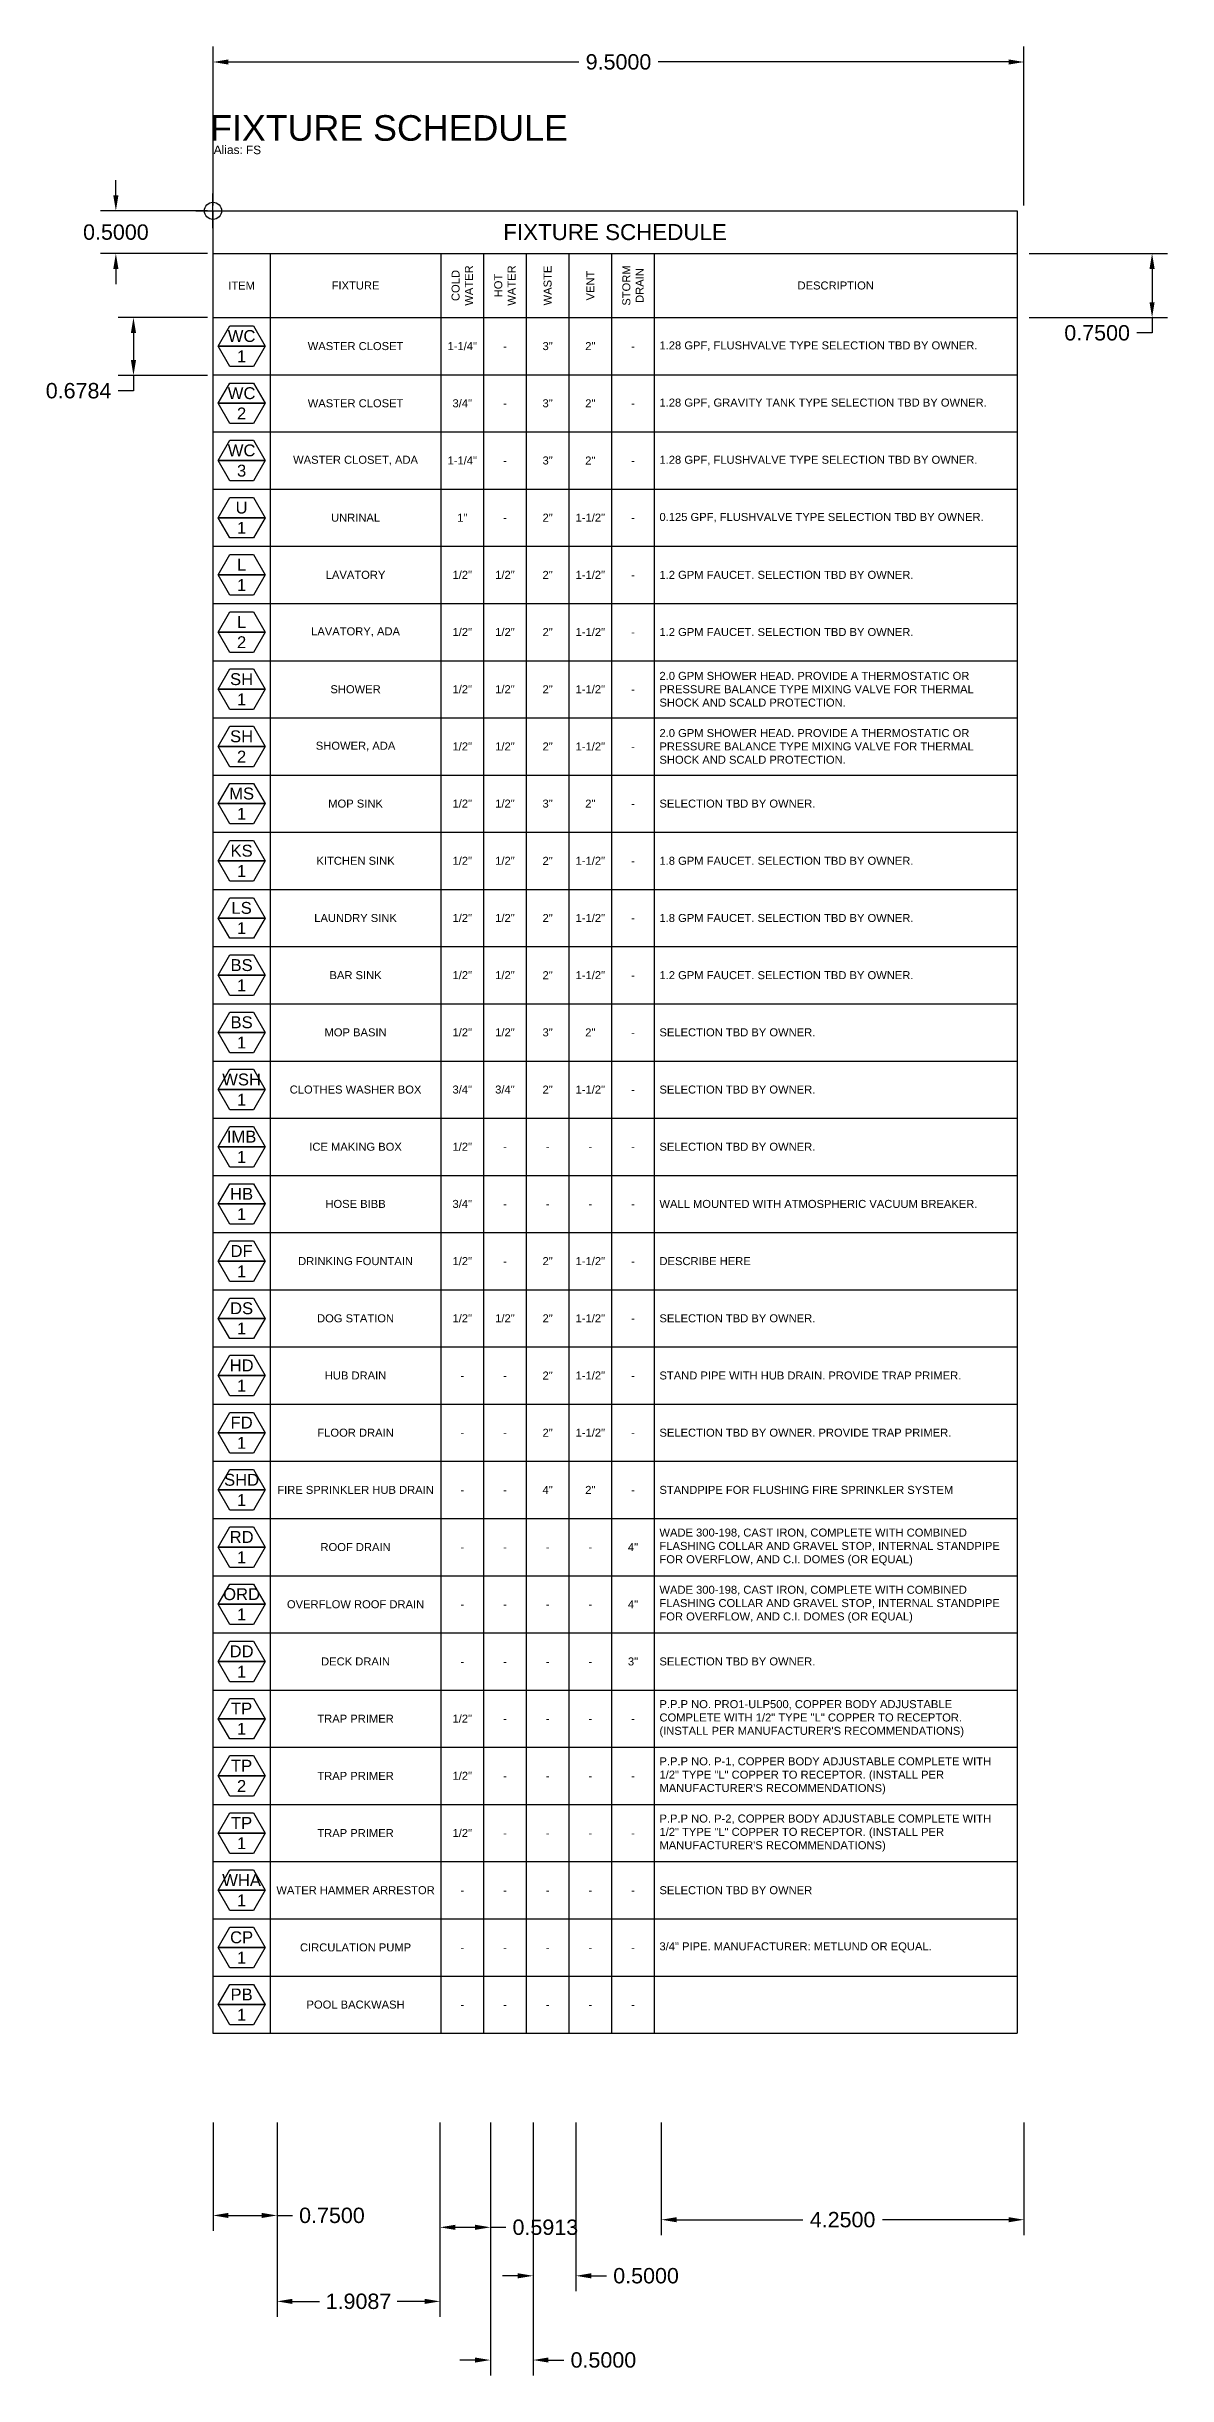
# Model space of a CAD drawing. Header units: inches. Extents: x -402 to -9, y -37 to 148.
# Drawn here: x -196.28 to -183.15, y 13.93 to 41.21 of the extents above; entities that cross this region are included whole.
import ezdxf
from ezdxf.enums import TextEntityAlignment as Align

# ---------------------------------------------------------------- set-up
doc = ezdxf.new("R2010")
doc.units = ezdxf.units.IN
doc.header["$MEASUREMENT"] = 0
for name, color, linetype in [('FIXTURE_DETAILS_[GV_P]', 7, 'Continuous'), ('GEC_BORDER', 255, 'Continuous'), ('PLUM_TEXT', 2, 'Continuous'), ('TABLE', 13, 'Continuous')]:
    doc.layers.add(name, color=color, linetype=linetype)
doc.styles.add('A2', font='arial.ttf', dxfattribs={"width": 1.00018})
doc.styles.add('ARC-TEXT', font='arial.ttf', dxfattribs={"width": 1.00018, "height": 4.5})
doc.styles.get("Standard").update_dxf_attribs({"font": 'arial.ttf'})
doc.dimstyles.get("Standard").update_dxf_attribs({"dimtxt": 0.18, "dimasz": 0.18, "dimexe": 0.18, "dimexo": 0.0625, "dimgap": 0.09, "dimtad": 0, "dimtih": 1, "dimtoh": 1, "dimdec": 4, "dimzin": 0, "dimdsep": 46, "dimtxsty": 'Standard', "dimcen": 0.09, "dimadec": 0, "dimazin": 0, "dimtfac": 1, "dimtdec": 4, "dimtofl": 0, "dimtmove": 0, "dimatfit": 3, "dimfxl": 1, "dimtolj": 1, "dimtzin": 0, "dimarcsym": 0})

# ---------------------------------------------------------------- blocks, each defined once
blk = doc.blocks.new('InsertPoint')
at = {"layer": 'GEC_BORDER'}
for p, q in [((-0.203, 0), (0.203, 0)), ((0, -0.203), (0, 0.203))]:
    blk.add_line(p, q, dxfattribs=at)
blk.add_circle((0, 0), 0.1, dxfattribs=at)
at = {"insert": (0.008, 0.664), "char_height": 0.1, "attachment_point": 7, "style": 'ARC-TEXT'}
blk.add_mtext('{\\fARIAL|b0|i0|c163|p34;Alias:}', dxfattribs=at)
at = {"style": 'ARC-TEXT', "width": 1.00018}
for tag, p, height in [('NAME', (-0.034, 0.821), 0.3), ('ALIAS', (0.385, 0.664), 0.1)]:
    blk.add_attdef(tag, p, '', height=height, dxfattribs=at)
blk = doc.blocks.new('*D13')
at = {"color": 0, "lineweight": -2, "transparency": 16777216}
for p, q in [((-194.331, 39.349), (-194.331, 41.211)), ((-184.831, 39.349), (-184.831, 41.211)), ((-194.151, 41.031), (-190.045, 41.031)), ((-185.011, 41.031), (-189.118, 41.031))]:
    blk.add_line(p, q, dxfattribs=at)
at = {"color": 0, "transparency": 16777216}
for points in [[(-194.151, 41.061), (-194.151, 41.001), (-194.331, 41.031)], [(-185.011, 41.061), (-185.011, 41.001), (-184.831, 41.031)]]:
    blk.add_solid(points, dxfattribs=at)
at = {"layer": 'DEFPOINTS', "color": 0, "transparency": 16777216}
for p in [(-194.331, 41.031), (-194.331, 39.287), (-184.831, 39.287)]:
    blk.add_point(p, dxfattribs=at)
at = {"color": 0, "transparency": 16777216, "insert": (-189.581, 41.031), "char_height": 0.18, "attachment_point": 5}
blk.add_mtext('\\A1;9.5000', dxfattribs=at)
blk = doc.blocks.new('*D14')
at = {"color": 0, "lineweight": -2, "transparency": 16777216}
for p, q in [((-195.469, 39.467), (-195.469, 39.647)), ((-194.394, 39.287), (-195.649, 39.287)), ((-194.394, 38.787), (-195.649, 38.787)), ((-195.469, 38.607), (-195.469, 38.427))]:
    blk.add_line(p, q, dxfattribs=at)
at = {"color": 0, "transparency": 16777216}
for points in [[(-195.499, 39.467), (-195.439, 39.467), (-195.469, 39.287)], [(-195.499, 38.607), (-195.439, 38.607), (-195.469, 38.787)]]:
    blk.add_solid(points, dxfattribs=at)
at = {"layer": 'DEFPOINTS', "color": 0, "transparency": 16777216}
for p in [(-194.331, 39.287), (-195.469, 38.787), (-194.331, 38.787)]:
    blk.add_point(p, dxfattribs=at)
at = {"color": 0, "transparency": 16777216, "insert": (-195.469, 39.037), "char_height": 0.18, "attachment_point": 5}
blk.add_mtext('\\A1;0.5000', dxfattribs=at)
blk = doc.blocks.new('*D15')
at = {"color": 0, "lineweight": -2, "transparency": 16777216}
for p, q in [((-194.394, 38.037), (-195.443, 38.037)), ((-195.263, 37.857), (-195.263, 37.539)), ((-194.394, 37.359), (-195.443, 37.359)), ((-195.263, 37.179), (-195.443, 37.179)), ((-195.263, 37.359), (-195.263, 37.179))]:
    blk.add_line(p, q, dxfattribs=at)
at = {"color": 0, "transparency": 16777216}
for points in [[(-195.293, 37.857), (-195.233, 37.857), (-195.263, 38.037)], [(-195.293, 37.539), (-195.233, 37.539), (-195.263, 37.359)]]:
    blk.add_solid(points, dxfattribs=at)
at = {"layer": 'DEFPOINTS', "color": 0, "transparency": 16777216}
for p in [(-194.331, 38.037), (-195.263, 37.359), (-194.331, 37.359)]:
    blk.add_point(p, dxfattribs=at)
at = {"color": 0, "transparency": 16777216, "insert": (-195.906, 37.179), "char_height": 0.18, "attachment_point": 5}
blk.add_mtext('\\A1;0.6784', dxfattribs=at)
blk = doc.blocks.new('*D16')
at = {"color": 0, "lineweight": -2, "transparency": 16777216}
for p, q in [((-194.331, 16.891), (-194.331, 15.622)), ((-193.581, 16.891), (-193.581, 15.622)), ((-194.151, 15.802), (-193.761, 15.802)), ((-193.581, 15.802), (-193.401, 15.802))]:
    blk.add_line(p, q, dxfattribs=at)
at = {"color": 0, "transparency": 16777216}
for points in [[(-194.151, 15.832), (-194.151, 15.772), (-194.331, 15.802)], [(-193.761, 15.832), (-193.761, 15.772), (-193.581, 15.802)]]:
    blk.add_solid(points, dxfattribs=at)
at = {"layer": 'DEFPOINTS', "color": 0, "transparency": 16777216}
for p in [(-194.331, 16.953), (-193.581, 16.953), (-193.581, 15.802)]:
    blk.add_point(p, dxfattribs=at)
at = {"color": 0, "transparency": 16777216, "insert": (-192.938, 15.802), "char_height": 0.18, "attachment_point": 5}
blk.add_mtext('\\A1;0.7500', dxfattribs=at)
blk = doc.blocks.new('*D17')
at = {"color": 0, "lineweight": -2, "transparency": 16777216}
for p, q in [((-193.581, 16.891), (-193.581, 14.615)), ((-191.672, 16.891), (-191.672, 14.615)), ((-193.401, 14.795), (-193.082, 14.795)), ((-191.852, 14.795), (-192.172, 14.795))]:
    blk.add_line(p, q, dxfattribs=at)
at = {"color": 0, "transparency": 16777216}
for points in [[(-193.401, 14.825), (-193.401, 14.765), (-193.581, 14.795)], [(-191.852, 14.825), (-191.852, 14.765), (-191.672, 14.795)]]:
    blk.add_solid(points, dxfattribs=at)
at = {"layer": 'DEFPOINTS', "color": 0, "transparency": 16777216}
for p in [(-193.581, 16.953), (-191.672, 16.953), (-191.672, 14.795)]:
    blk.add_point(p, dxfattribs=at)
at = {"color": 0, "transparency": 16777216, "insert": (-192.627, 14.795), "char_height": 0.18, "attachment_point": 5}
blk.add_mtext('\\A1;1.9087', dxfattribs=at)
blk = doc.blocks.new('*D18')
at = {"color": 0, "lineweight": -2, "transparency": 16777216}
for p, q in [((-191.672, 16.891), (-191.672, 15.483)), ((-191.081, 16.891), (-191.081, 15.483)), ((-191.492, 15.663), (-191.261, 15.663)), ((-191.081, 15.663), (-190.901, 15.663))]:
    blk.add_line(p, q, dxfattribs=at)
at = {"color": 0, "transparency": 16777216}
for points in [[(-191.492, 15.693), (-191.492, 15.633), (-191.672, 15.663)], [(-191.261, 15.693), (-191.261, 15.633), (-191.081, 15.663)]]:
    blk.add_solid(points, dxfattribs=at)
at = {"layer": 'DEFPOINTS', "color": 0, "transparency": 16777216}
for p in [(-191.672, 16.953), (-191.081, 16.953), (-191.081, 15.663)]:
    blk.add_point(p, dxfattribs=at)
at = {"color": 0, "transparency": 16777216, "insert": (-190.438, 15.663), "char_height": 0.18, "attachment_point": 5}
blk.add_mtext('\\A1;0.5913', dxfattribs=at)
blk = doc.blocks.new('*D19')
at = {"color": 0, "lineweight": -2, "transparency": 16777216}
for p, q in [((-191.081, 16.891), (-191.081, 13.928)), ((-190.581, 16.891), (-190.581, 13.928)), ((-191.261, 14.108), (-191.441, 14.108)), ((-190.401, 14.108), (-190.221, 14.108))]:
    blk.add_line(p, q, dxfattribs=at)
at = {"color": 0, "transparency": 16777216}
for points in [[(-191.261, 14.138), (-191.261, 14.078), (-191.081, 14.108)], [(-190.401, 14.138), (-190.401, 14.078), (-190.581, 14.108)]]:
    blk.add_solid(points, dxfattribs=at)
at = {"layer": 'DEFPOINTS', "color": 0, "transparency": 16777216}
for p in [(-191.081, 16.953), (-190.581, 16.953), (-190.581, 14.108)]:
    blk.add_point(p, dxfattribs=at)
at = {"color": 0, "transparency": 16777216, "insert": (-189.758, 14.108), "char_height": 0.18, "attachment_point": 5}
blk.add_mtext('\\A1;0.5000', dxfattribs=at)
blk = doc.blocks.new('*D20')
at = {"color": 0, "lineweight": -2, "transparency": 16777216}
for p, q in [((-190.581, 16.891), (-190.581, 14.915)), ((-190.081, 16.891), (-190.081, 14.915)), ((-190.761, 15.095), (-190.941, 15.095)), ((-189.901, 15.095), (-189.721, 15.095))]:
    blk.add_line(p, q, dxfattribs=at)
at = {"color": 0, "transparency": 16777216}
for points in [[(-190.761, 15.125), (-190.761, 15.065), (-190.581, 15.095)], [(-189.901, 15.125), (-189.901, 15.065), (-190.081, 15.095)]]:
    blk.add_solid(points, dxfattribs=at)
at = {"layer": 'DEFPOINTS', "color": 0, "transparency": 16777216}
for p in [(-190.581, 16.953), (-190.081, 16.953), (-190.081, 15.095)]:
    blk.add_point(p, dxfattribs=at)
at = {"color": 0, "transparency": 16777216, "insert": (-189.258, 15.095), "char_height": 0.18, "attachment_point": 5}
blk.add_mtext('\\A1;0.5000', dxfattribs=at)
blk = doc.blocks.new('*D21')
at = {"color": 0, "lineweight": -2, "transparency": 16777216}
for p, q in [((-189.081, 16.891), (-189.081, 15.572)), ((-184.831, 16.891), (-184.831, 15.572)), ((-188.901, 15.752), (-187.423, 15.752)), ((-185.011, 15.752), (-186.489, 15.752))]:
    blk.add_line(p, q, dxfattribs=at)
at = {"color": 0, "transparency": 16777216}
for points in [[(-188.901, 15.782), (-188.901, 15.722), (-189.081, 15.752)], [(-185.011, 15.782), (-185.011, 15.722), (-184.831, 15.752)]]:
    blk.add_solid(points, dxfattribs=at)
at = {"layer": 'DEFPOINTS', "color": 0, "transparency": 16777216}
for p in [(-189.081, 16.953), (-184.831, 16.953), (-184.831, 15.752)]:
    blk.add_point(p, dxfattribs=at)
at = {"color": 0, "transparency": 16777216, "insert": (-186.956, 15.752), "char_height": 0.18, "attachment_point": 5}
blk.add_mtext('\\A1;4.2500', dxfattribs=at)
blk = doc.blocks.new('*D22')
at = {"color": 0, "lineweight": -2, "transparency": 16777216}
for p, q in [((-184.769, 38.787), (-183.15, 38.787)), ((-183.33, 38.607), (-183.33, 38.217)), ((-184.769, 38.037), (-183.15, 38.037)), ((-183.33, 38.037), (-183.33, 37.857)), ((-183.33, 37.857), (-183.51, 37.857))]:
    blk.add_line(p, q, dxfattribs=at)
at = {"color": 0, "transparency": 16777216}
for points in [[(-183.36, 38.607), (-183.3, 38.607), (-183.33, 38.787)], [(-183.36, 38.217), (-183.3, 38.217), (-183.33, 38.037)]]:
    blk.add_solid(points, dxfattribs=at)
at = {"layer": 'DEFPOINTS', "color": 0, "transparency": 16777216}
for p in [(-184.831, 38.787), (-184.831, 38.037), (-183.33, 38.037)]:
    blk.add_point(p, dxfattribs=at)
at = {"color": 0, "transparency": 16777216, "insert": (-183.974, 37.857), "char_height": 0.18, "attachment_point": 5}
blk.add_mtext('\\A1;0.7500', dxfattribs=at)
blk = doc.blocks.new('Hex-Note')
at = {"layer": 'PLUM_TEXT'}
blk.add_lwpolyline([(-0.093, 0.16), (0.093, 0.16), (0.185, 0), (0.093, -0.16), (-0.093, -0.16), (-0.185, 0), (0.185, 0), (-0.185, 0), (-0.093, 0.16)], dxfattribs=at)
at = {"layer": 'PLUM_TEXT', "style": 'A2'}
for tag, p in [('ID', (0, 0.08)), ('ID_NUM', (0, -0.08))]:
    blk.add_attdef(tag, text='', height=0.0938, dxfattribs=at).set_placement(p, align=Align.MIDDLE_CENTER)
blk = doc.blocks.new('*T23')
at = {"layer": 'TABLE', "color": 0, "linetype": 'ByBlock', "lineweight": -2, "transparency": 16777216}
for p, q in [((0, 0), (9.42, 0)), ((0, 0), (0, -21.35)), ((9.42, 0), (9.42, -21.35)), ((0, -0.5), (9.42, -0.5)), ((0.67, -0.5), (0.67, -21.35)), ((2.67, -0.5), (2.67, -21.35)), ((3.17, -0.5), (3.17, -21.35)), ((3.67, -0.5), (3.67, -21.35)), ((4.17, -0.5), (4.17, -21.35)), ((4.67, -0.5), (4.67, -21.35)), ((5.17, -0.5), (5.17, -21.35)), ((0, -1.25), (9.42, -1.25)), ((0, -1.92), (9.42, -1.92)), ((0, -2.59), (9.42, -2.59)), ((0, -3.26), (9.42, -3.26)), ((0, -3.93), (9.42, -3.93)), ((0, -4.6), (9.42, -4.6)), ((0, -5.27), (9.42, -5.27)), ((0, -5.94), (9.42, -5.94)), ((0, -6.61), (9.42, -6.61)), ((0, -7.28), (9.42, -7.28)), ((0, -7.95), (9.42, -7.95)), ((0, -8.62), (9.42, -8.62)), ((0, -9.29), (9.42, -9.29)), ((0, -9.96), (9.42, -9.96)), ((0, -10.63), (9.42, -10.63)), ((0, -11.3), (9.42, -11.3)), ((0, -11.97), (9.42, -11.97)), ((0, -12.64), (9.42, -12.64)), ((0, -13.31), (9.42, -13.31)), ((0, -13.98), (9.42, -13.98)), ((0, -14.65), (9.42, -14.65)), ((0, -15.32), (9.42, -15.32)), ((0, -15.99), (9.42, -15.99)), ((0, -16.66), (9.42, -16.66)), ((0, -17.33), (9.42, -17.33)), ((0, -18), (9.42, -18)), ((0, -18.67), (9.42, -18.67)), ((0, -19.34), (9.42, -19.34)), ((0, -20.01), (9.42, -20.01)), ((0, -20.68), (9.42, -20.68)), ((0, -21.35), (9.42, -21.35))]:
    blk.add_line(p, q, dxfattribs=at)
at = {"layer": 'TABLE', "color": 2, "transparency": 16777216, "xscale": 1.484754819547645, "yscale": 1.484754819547645, "zscale": 1.484754819547645}
for p, values in [((0.335, -1.585), {'ID': 'WC', 'ID_NUM': '1'}), ((0.335, -2.255), {'ID': 'WC', 'ID_NUM': '2'}), ((0.335, -2.925), {'ID': 'WC', 'ID_NUM': '3'}), ((0.335, -3.595), {'ID': 'U', 'ID_NUM': '1'}), ((0.335, -4.265), {'ID': 'L', 'ID_NUM': '1'}), ((0.335, -4.935), {'ID': 'L', 'ID_NUM': '2'}), ((0.335, -5.605), {'ID': 'SH', 'ID_NUM': '1'}), ((0.335, -6.275), {'ID': 'SH', 'ID_NUM': '2'}), ((0.335, -6.945), {'ID': 'MS', 'ID_NUM': '1'}), ((0.335, -7.615), {'ID': 'KS', 'ID_NUM': '1'}), ((0.335, -8.285), {'ID': 'LS', 'ID_NUM': '1'}), ((0.335, -8.955), {'ID': 'BS', 'ID_NUM': '1'}), ((0.335, -9.625), {'ID': 'BS', 'ID_NUM': '1'}), ((0.335, -10.295), {'ID': 'WSH', 'ID_NUM': '1'}), ((0.335, -10.965), {'ID': 'IMB', 'ID_NUM': '1'}), ((0.335, -11.635), {'ID': 'HB', 'ID_NUM': '1'}), ((0.335, -12.305), {'ID': 'DF', 'ID_NUM': '1'}), ((0.335, -12.975), {'ID': 'DS', 'ID_NUM': '1'}), ((0.335, -13.645), {'ID': 'HD', 'ID_NUM': '1'}), ((0.335, -14.315), {'ID': 'FD', 'ID_NUM': '1'}), ((0.335, -14.985), {'ID': 'SHD', 'ID_NUM': '1'}), ((0.335, -15.655), {'ID': 'RD', 'ID_NUM': '1'}), ((0.335, -16.325), {'ID': 'ORD', 'ID_NUM': '1'}), ((0.335, -16.995), {'ID': 'DD', 'ID_NUM': '1'}), ((0.335, -17.665), {'ID': 'TP', 'ID_NUM': '1'}), ((0.335, -18.335), {'ID': 'TP', 'ID_NUM': '2'}), ((0.335, -19.005), {'ID': 'TP', 'ID_NUM': '1'}), ((0.335, -19.675), {'ID': 'WHA', 'ID_NUM': '1'}), ((0.335, -20.345), {'ID': 'CP', 'ID_NUM': '1'}), ((0.335, -21.015), {'ID': 'PB', 'ID_NUM': '1'})]:
    blk.add_blockref('Hex-Note', p, dxfattribs=at).add_auto_attribs(values)
at = {"layer": 'TABLE', "color": 2, "transparency": 16777216}
for s, insert, char_height, width, attachment_point in [('FIXTURE SCHEDULE', (4.71, -0.25), 0.1875, 9.3, 5), ('ITEM', (0.335, -0.875), 0.0938, 0.55, 5), ('FIXTURE', (1.67, -0.875), 0.0938, 1.88, 5), ('DESCRIPTION', (7.295, -0.875), 0.09375, 4.13, 5), ('WASTER CLOSET', (1.67, -1.585), 0.09375, 1.88, 5), ('1-1/4"', (2.92, -1.585), 0.0938, 0.38, 5), ('-', (3.42, -1.585), 0.0938, 0.38, 5), ('3"', (3.92, -1.585), 0.0938, 0.38, 5), ('2"', (4.42, -1.585), 0.0938, 0.38, 5), ('-', (4.92, -1.585), 0.0938, 0.38, 5), ('1.28 GPF, FLUSHVALVE TYPE SELECTION TBD BY OWNER.', (5.23, -1.585), 0.09375, 4.13, 4), ('WASTER CLOSET', (1.67, -2.255), 0.09375, 1.88, 5), ('3/4"', (2.92, -2.255), 0.0938, 0.38, 5), ('-', (3.42, -2.255), 0.0938, 0.38, 5), ('3"', (3.92, -2.255), 0.0938, 0.38, 5), ('2"', (4.42, -2.255), 0.0938, 0.38, 5), ('-', (4.92, -2.255), 0.0938, 0.38, 5), ('1.28 GPF, GRAVITY TANK TYPE SELECTION TBD BY OWNER.', (5.23, -2.255), 0.09375, 4.13, 4), ('WASTER CLOSET, ADA', (1.67, -2.925), 0.09375, 1.88, 5), ('1-1/4"', (2.92, -2.925), 0.0938, 0.38, 5), ('-', (3.42, -2.925), 0.0938, 0.38, 5), ('3"', (3.92, -2.925), 0.0938, 0.38, 5), ('2"', (4.42, -2.925), 0.0938, 0.38, 5), ('-', (4.92, -2.925), 0.0938, 0.38, 5), ('1.28 GPF, FLUSHVALVE TYPE SELECTION TBD BY OWNER.', (5.23, -2.925), 0.09375, 4.13, 4), ('2"', (3.92, -3.595), 0.0938, 0.38, 5), ('1-1/2"', (4.42, -3.595), 0.0938, 0.38, 5), ('0.125 GPF, FLUSHVALVE TYPE SELECTION TBD BY OWNER.', (5.23, -3.595), 0.09375, 4.13, 4), ('UNRINAL', (1.67, -3.595), 0.0938, 1.88, 5), ('1"', (2.92, -3.595), 0.0938, 0.38, 5), ('-', (3.42, -3.595), 0.0938, 0.38, 5), ('-', (4.92, -3.595), 0.0938, 0.38, 5), ('LAVATORY', (1.67, -4.265), 0.0938, 1.88, 5), ('1/2"', (2.92, -4.265), 0.0938, 0.38, 5), ('1/2"', (3.42, -4.265), 0.0938, 0.38, 5), ('2"', (3.92, -4.265), 0.0938, 0.38, 5), ('1-1/2"', (4.42, -4.265), 0.0938, 0.38, 5), ('-', (4.92, -4.265), 0.0938, 0.38, 5), ('1.2 GPM FAUCET. SELECTION TBD BY OWNER.', (5.23, -4.265), 0.09375, 4.13, 4), ('LAVATORY, ADA', (1.67, -4.935), 0.09375, 1.88, 5), ('1/2"', (2.92, -4.935), 0.0938, 0.38, 5), ('1/2"', (3.42, -4.935), 0.0938, 0.38, 5), ('2"', (3.92, -4.935), 0.0938, 0.38, 5), ('1-1/2"', (4.42, -4.935), 0.0938, 0.38, 5), ('1.2 GPM FAUCET. SELECTION TBD BY OWNER.', (5.23, -4.935), 0.09375, 4.13, 4), ('-', (4.92, -4.935), 0.0938, 0.38, 5), ('2.0 GPM SHOWER HEAD. PROVIDE A THERMOSTATIC OR PRESSURE BALANCE TYPE MIXING VALVE FOR THERMAL SHOCK AND SCALD PROTECTION.', (5.23, -5.605), 0.09375, 4.13, 4), ('SHOWER', (1.67, -5.605), 0.0938, 1.88, 5), ('1/2"', (2.92, -5.605), 0.0938, 0.38, 5), ('1/2"', (3.42, -5.605), 0.0938, 0.38, 5), ('2"', (3.92, -5.605), 0.0938, 0.38, 5), ('1-1/2"', (4.42, -5.605), 0.0938, 0.38, 5), ('-', (4.92, -5.605), 0.0938, 0.38, 5), ('SHOWER, ADA', (1.67, -6.275), 0.09375, 1.88, 5), ('1/2"', (2.92, -6.275), 0.0938, 0.38, 5), ('1/2"', (3.42, -6.275), 0.0938, 0.38, 5), ('2"', (3.92, -6.275), 0.0938, 0.38, 5), ('1-1/2"', (4.42, -6.275), 0.0938, 0.38, 5), ('2.0 GPM SHOWER HEAD. PROVIDE A THERMOSTATIC OR PRESSURE BALANCE TYPE MIXING VALVE FOR THERMAL SHOCK AND SCALD PROTECTION.', (5.23, -6.275), 0.09375, 4.13, 4), ('-', (4.92, -6.275), 0.0938, 0.38, 5), ('MOP SINK', (1.67, -6.945), 0.0938, 1.88, 5), ('1/2"', (2.92, -6.945), 0.0938, 0.38, 5), ('1/2"', (3.42, -6.945), 0.0938, 0.38, 5), ('3"', (3.92, -6.945), 0.0938, 0.38, 5), ('2"', (4.42, -6.945), 0.0938, 0.38, 5), ('-', (4.92, -6.945), 0.0938, 0.38, 5), ('SELECTION TBD BY OWNER.', (5.23, -6.945), 0.09375, 4.13, 4), ('KITCHEN SINK', (1.67, -7.615), 0.09375, 1.88, 5), ('1/2"', (2.92, -7.615), 0.0938, 0.38, 5), ('1/2"', (3.42, -7.615), 0.0938, 0.38, 5), ('2"', (3.92, -7.615), 0.0938, 0.38, 5), ('1-1/2"', (4.42, -7.615), 0.0938, 0.38, 5), ('-', (4.92, -7.615), 0.0938, 0.38, 5), ('1.8 GPM FAUCET. SELECTION TBD BY OWNER.', (5.23, -7.615), 0.09375, 4.13, 4), ('LAUNDRY SINK', (1.67, -8.285), 0.09375, 1.88, 5), ('1/2"', (2.92, -8.285), 0.0938, 0.38, 5), ('1/2"', (3.42, -8.285), 0.0938, 0.38, 5), ('2"', (3.92, -8.285), 0.0938, 0.38, 5), ('1-1/2"', (4.42, -8.285), 0.0938, 0.38, 5), ('-', (4.92, -8.285), 0.0938, 0.38, 5), ('1.8 GPM FAUCET. SELECTION TBD BY OWNER.', (5.23, -8.285), 0.09375, 4.13, 4), ('BAR SINK', (1.67, -8.955), 0.0938, 1.88, 5), ('1/2"', (2.92, -8.955), 0.0938, 0.38, 5), ('1/2"', (3.42, -8.955), 0.0938, 0.38, 5), ('2"', (3.92, -8.955), 0.0938, 0.38, 5), ('1-1/2"', (4.42, -8.955), 0.0938, 0.38, 5), ('-', (4.92, -8.955), 0.0938, 0.38, 5), ('1.2 GPM FAUCET. SELECTION TBD BY OWNER.', (5.23, -8.955), 0.09375, 4.13, 4), ('MOP BASIN', (1.67, -9.625), 0.0938, 1.88, 5), ('1/2"', (2.92, -9.625), 0.0938, 0.38, 5), ('1/2"', (3.42, -9.625), 0.0938, 0.38, 5), ('3"', (3.92, -9.625), 0.0938, 0.38, 5), ('2"', (4.42, -9.625), 0.0938, 0.38, 5), ('-', (4.92, -9.625), 0.0938, 0.38, 5), ('SELECTION TBD BY OWNER.', (5.23, -9.625), 0.09375, 4.13, 4), ('CLOTHES WASHER BOX', (1.67, -10.295), 0.09375, 1.88, 5), ('3/4"', (2.92, -10.295), 0.0938, 0.38, 5), ('3/4"', (3.42, -10.295), 0.0938, 0.38, 5), ('2"', (3.92, -10.295), 0.0938, 0.38, 5), ('1-1/2"', (4.42, -10.295), 0.0938, 0.38, 5), ('-', (4.92, -10.295), 0.0938, 0.38, 5), ('SELECTION TBD BY OWNER.', (5.23, -10.295), 0.09375, 4.13, 4), ('1/2"', (2.92, -10.965), 0.0938, 0.38, 5), ('ICE MAKING BOX', (1.67, -10.965), 0.09375, 1.88, 5), ('-', (3.42, -10.965), 0.0938, 0.38, 5), ('-', (3.92, -10.965), 0.0938, 0.38, 5), ('-', (4.42, -10.965), 0.0938, 0.38, 5), ('-', (4.92, -10.965), 0.0938, 0.38, 5), ('SELECTION TBD BY OWNER.', (5.23, -10.965), 0.09375, 4.13, 4), ('HOSE BIBB', (1.67, -11.635), 0.0938, 1.88, 5), ('3/4"', (2.92, -11.635), 0.0938, 0.38, 5), ('-', (3.42, -11.635), 0.0938, 0.38, 5), ('-', (3.92, -11.635), 0.0938, 0.38, 5), ('-', (4.42, -11.635), 0.0938, 0.38, 5), ('-', (4.92, -11.635), 0.0938, 0.38, 5), ('WALL MOUNTED WITH ATMOSPHERIC VACUUM BREAKER.', (5.23, -11.635), 0.09375, 4.13, 4), ('DRINKING FOUNTAIN', (1.67, -12.305), 0.09375, 1.88, 5), ('1/2"', (2.92, -12.305), 0.0938, 0.38, 5), ('2"', (3.92, -12.305), 0.0938, 0.38, 5), ('1-1/2"', (4.42, -12.305), 0.0938, 0.38, 5), ('DESCRIBE HERE', (5.23, -12.305), 0.09375, 4.13, 4), ('-', (3.42, -12.305), 0.0938, 0.38, 5), ('-', (4.92, -12.305), 0.0938, 0.38, 5), ('DOG STATION', (1.67, -12.975), 0.09375, 1.88, 5), ('1/2"', (2.92, -12.975), 0.0938, 0.38, 5), ('1/2"', (3.42, -12.975), 0.0938, 0.38, 5), ('2"', (3.92, -12.975), 0.0938, 0.38, 5), ('1-1/2"', (4.42, -12.975), 0.0938, 0.38, 5), ('-', (4.92, -12.975), 0.0938, 0.38, 5), ('SELECTION TBD BY OWNER.', (5.23, -12.975), 0.09375, 4.13, 4), ('HUB DRAIN', (1.67, -13.645), 0.0938, 1.88, 5), ('2"', (3.92, -13.645), 0.0938, 0.38, 5), ('1-1/2"', (4.42, -13.645), 0.0938, 0.38, 5), ('STAND PIPE WITH HUB DRAIN. PROVIDE TRAP PRIMER.', (5.23, -13.645), 0.09375, 4.13, 4), ('-', (2.92, -13.645), 0.0938, 0.38, 5), ('-', (3.42, -13.645), 0.0938, 0.38, 5), ('-', (4.92, -13.645), 0.0938, 0.38, 5), ('FLOOR DRAIN', (1.67, -14.315), 0.09375, 1.88, 5), ('-', (2.92, -14.315), 0.0938, 0.38, 5), ('-', (3.42, -14.315), 0.0938, 0.38, 5), ('2"', (3.92, -14.315), 0.0938, 0.38, 5), ('1-1/2"', (4.42, -14.315), 0.0938, 0.38, 5), ('-', (4.92, -14.315), 0.0938, 0.38, 5), ('SELECTION TBD BY OWNER. PROVIDE TRAP PRIMER.', (5.23, -14.315), 0.09375, 4.13, 4), ('FIRE SPRINKLER HUB DRAIN', (1.67, -14.985), 0.09375, 1.88, 5), ('-', (2.92, -14.985), 0.0938, 0.38, 5), ('-', (3.42, -14.985), 0.0938, 0.38, 5), ('4"', (3.92, -14.985), 0.0938, 0.38, 5), ('2"', (4.42, -14.985), 0.0938, 0.38, 5), ('-', (4.92, -14.985), 0.0938, 0.38, 5), ('STANDPIPE FOR FLUSHING FIRE SPRINKLER SYSTEM', (5.23, -14.985), 0.09375, 4.13, 4), ('WADE 300-198, CAST IRON, COMPLETE WITH COMBINED FLASHING COLLAR AND GRAVEL STOP, INTERNAL STANDPIPE FOR OVERFLOW, AND C.I. DOMES (OR EQUAL)', (5.23, -15.655), 0.09375, 4.13, 4), ('ROOF DRAIN', (1.67, -15.655), 0.0938, 1.88, 5), ('-', (2.92, -15.655), 0.0938, 0.38, 5), ('-', (3.42, -15.655), 0.0938, 0.38, 5), ('-', (3.92, -15.655), 0.0938, 0.38, 5), ('-', (4.42, -15.655), 0.0938, 0.38, 5), ('4"', (4.92, -15.655), 0.0938, 0.38, 5), ('OVERFLOW ROOF DRAIN', (1.67, -16.325), 0.09375, 1.88, 5), ('-', (2.92, -16.325), 0.0938, 0.38, 5), ('-', (3.42, -16.325), 0.0938, 0.38, 5), ('-', (3.92, -16.325), 0.0938, 0.38, 5), ('-', (4.42, -16.325), 0.0938, 0.38, 5), ('4"', (4.92, -16.325), 0.0938, 0.38, 5), ('WADE 300-198, CAST IRON, COMPLETE WITH COMBINED FLASHING COLLAR AND GRAVEL STOP, INTERNAL STANDPIPE FOR OVERFLOW, AND C.I. DOMES (OR EQUAL)', (5.23, -16.325), 0.09375, 4.13, 4), ('DECK DRAIN', (1.67, -16.995), 0.0938, 1.88, 5), ('-', (2.92, -16.995), 0.0938, 0.38, 5), ('-', (3.42, -16.995), 0.0938, 0.38, 5), ('-', (3.92, -16.995), 0.0938, 0.38, 5), ('-', (4.42, -16.995), 0.0938, 0.38, 5), ('3"', (4.92, -16.995), 0.0938, 0.38, 5), ('SELECTION TBD BY OWNER.', (5.23, -16.995), 0.09375, 4.13, 4), ('P.P.P NO. PRO1-ULP500, COPPER BODY ADJUSTABLE COMPLETE WITH 1/2" TYPE "L" COPPER TO RECEPTOR. (INSTALL PER MANUFACTURER\'S RECOMMENDATIONS)', (5.23, -17.665), 0.09375, 4.13, 4), ('TRAP PRIMER', (1.67, -17.665), 0.09375, 1.88, 5), ('1/2"', (2.92, -17.665), 0.0938, 0.38, 5), ('-', (3.42, -17.665), 0.0938, 0.38, 5), ('-', (3.92, -17.665), 0.0938, 0.38, 5), ('-', (4.42, -17.665), 0.0938, 0.38, 5), ('-', (4.92, -17.665), 0.0938, 0.38, 5), ('P.P.P NO. P-1, COPPER BODY ADJUSTABLE COMPLETE WITH 1/2" TYPE "L" COPPER TO RECEPTOR. (INSTALL PER MANUFACTURER\'S RECOMMENDATIONS)', (5.23, -18.335), 0.09375, 4.13, 4), ('TRAP PRIMER', (1.67, -18.335), 0.09375, 1.88, 5), ('1/2"', (2.92, -18.335), 0.0938, 0.38, 5), ('-', (3.42, -18.335), 0.0938, 0.38, 5), ('-', (3.92, -18.335), 0.0938, 0.38, 5), ('-', (4.42, -18.335), 0.0938, 0.38, 5), ('-', (4.92, -18.335), 0.0938, 0.38, 5), ('P.P.P NO. P-2, COPPER BODY ADJUSTABLE COMPLETE WITH 1/2" TYPE "L" COPPER TO RECEPTOR. (INSTALL PER MANUFACTURER\'S RECOMMENDATIONS)', (5.23, -19.005), 0.09375, 4.13, 4), ('TRAP PRIMER', (1.67, -19.005), 0.09375, 1.88, 5), ('1/2"', (2.92, -19.005), 0.0938, 0.38, 5), ('-', (3.42, -19.005), 0.0938, 0.38, 5), ('-', (3.92, -19.005), 0.0938, 0.38, 5), ('-', (4.42, -19.005), 0.0938, 0.38, 5), ('-', (4.92, -19.005), 0.0938, 0.38, 5), ('WATER HAMMER ARRESTOR', (1.67, -19.675), 0.09375, 1.88, 5), ('SELECTION TBD BY OWNER', (5.23, -19.675), 0.09375, 4.13, 4), ('-', (2.92, -19.675), 0.0938, 0.38, 5), ('-', (3.42, -19.675), 0.0938, 0.38, 5), ('-', (3.92, -19.675), 0.0938, 0.38, 5), ('-', (4.42, -19.675), 0.0938, 0.38, 5), ('-', (4.92, -19.675), 0.0938, 0.38, 5), ('CIRCULATION PUMP', (1.67, -20.345), 0.09375, 1.88, 5), ('-', (2.92, -20.345), 0.0938, 0.38, 5), ('-', (3.42, -20.345), 0.0938, 0.38, 5), ('-', (3.92, -20.345), 0.0938, 0.38, 5), ('-', (4.42, -20.345), 0.0938, 0.38, 5), ('-', (4.92, -20.345), 0.0938, 0.38, 5), ('3/4" PIPE. MANUFACTURER: METLUND OR EQUAL.', (5.23, -20.345), 0.09375, 4.13, 4), ('POOL BACKWASH', (1.67, -21.015), 0.09375, 1.88, 5), ('-', (2.92, -21.015), 0.0938, 0.38, 5), ('-', (3.42, -21.015), 0.0938, 0.38, 5), ('-', (3.92, -21.015), 0.0938, 0.38, 5), ('-', (4.42, -21.015), 0.0938, 0.38, 5), ('-', (4.92, -21.015), 0.0938, 0.38, 5)]:
    blk.add_mtext(s, dxfattribs=dict(at, insert=insert, char_height=char_height, width=width, attachment_point=attachment_point))
at = {"layer": 'TABLE', "color": 2, "transparency": 16777216, "width": 0.63, "attachment_point": 5, "rotation": 90}
for s, insert, char_height in [('COLD WATER', (2.92, -0.875), 0.0938), ('HOT WATER', (3.42, -0.875), 0.0938), ('WASTE', (3.92, -0.875), 0.0938), ('VENT', (4.42, -0.875), 0.0938), ('STORM DRAIN', (4.92, -0.875), 0.09375)]:
    blk.add_mtext(s, dxfattribs=dict(at, insert=insert, char_height=char_height))

msp = doc.modelspace()

# ---------------------------------------------------------------- block references
msp.add_blockref('*T23', (-194.33121, 39.28698))
at = {"layer": 'FIXTURE_DETAILS_[GV_P]'}
msp.add_blockref('InsertPoint', (-194.33121, 39.28698), dxfattribs=at).add_auto_attribs({'NAME': 'FIXTURE SCHEDULE', 'ALIAS': 'FS'})

# ---------------------------------------------------------------- dimensions: what is measured, and where the dimension line sits
dim = msp.add_linear_dim(base=(-194.33121, 41.03144), p1=(-184.83121, 39.28698), p2=(-194.33121, 39.28698), dimstyle='Standard')
dim.commit()
dim.dimension.update_dxf_attribs({"geometry": '*D13', "text_midpoint": (-189.58121, 41.03144), "dimtype": 160})
for base, p1, p2, picture, middle in [((-195.46859, 38.78698), (-194.33121, 39.28698), (-194.33121, 38.78698), '*D14', (-195.46859, 39.03698)), ((-183.33048, 38.03698), (-184.83121, 38.78698), (-184.83121, 38.03698), '*D22', (-183.9738, 37.85698)), ((-195.262646, 37.358531), (-194.331209, 38.036979), (-194.331209, 37.358531), '*D15', (-195.905907, 37.178531))]:
    dim = msp.add_linear_dim(base=base, p1=p1, p2=p2, angle=90, dimstyle='Standard')
    dim.commit()
    dim.dimension.update_dxf_attribs({"geometry": picture, "text_midpoint": middle})
for base, p1, p2, picture, middle in [((-193.58121, 15.80178), (-194.33121, 16.95331), (-193.58121, 16.95331), '*D16', (-192.93789, 15.80178)), ((-191.67248, 14.7946), (-193.58121, 16.95331), (-191.67248, 16.95331), '*D17', (-192.62684, 14.7946)), ((-191.08121, 15.6632), (-191.67248, 16.95331), (-191.08121, 16.95331), '*D18', (-190.43758, 15.6632)), ((-190.58121, 14.10789), (-191.08121, 16.95331), (-190.58121, 16.95331), '*D19', (-189.75789, 14.10789)), ((-190.08121, 15.09507), (-190.58121, 16.95331), (-190.08121, 16.95331), '*D20', (-189.25789, 15.09507)), ((-184.83121, 15.75207), (-189.08121, 16.95331), (-184.83121, 16.95331), '*D21', (-186.95621, 15.75207))]:
    dim = msp.add_linear_dim(base=base, p1=p1, p2=p2, dimstyle='Standard')
    dim.commit()
    dim.dimension.update_dxf_attribs({"geometry": picture, "text_midpoint": middle})

doc.saveas('drawing.dxf')
